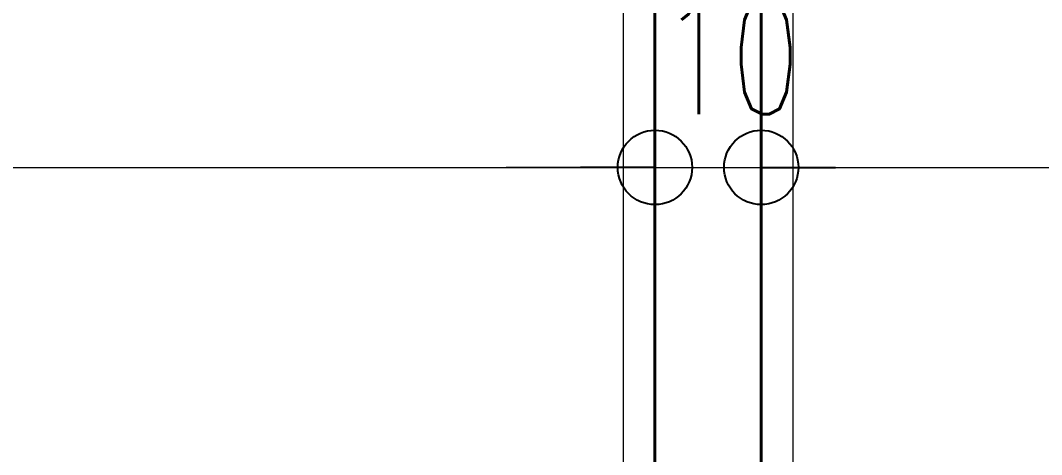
# Model space of a CAD drawing. Header units: millimetres. Extents: x 2016.56 to 2021.8, y 13721.83 to 13722.48.
# Drawn here: x 2017.24495 to 2017.26418, y 13722.24185 to 13722.25003 of the extents above; entities that cross this region are included whole.
import ezdxf

# ---------------------------------------------------------------- set-up
doc = ezdxf.new("R2010")
doc.units = ezdxf.units.MM
doc.linetypes.add('ACAD_ISO04W100', pattern=[30, 24, -3, 0, -3])
doc.layers.get('0').update_dxf_attribs({"lineweight": 20})
for name, color, linetype, lineweight in [('aks', 1, 'Continuous', 9), ('DH', 7, 'Continuous', 20), ('DUVAR', 4, 'Continuous', 40), ('SIVA', 7, 'Continuous', 20)]:
    doc.layers.add(name, color=color, linetype=linetype, lineweight=lineweight)
doc.styles.get("Standard").update_dxf_attribs({"font": 'txt.shx', "width": 0.7, "height": 11})

msp = doc.modelspace()

# ---------------------------------------------------------------- linework, layer by layer
at = {"color": 0, "lineweight": -2}
for p, q in [((2017.256898, 13722.247261), (2017.255498, 13722.247261)), ((2017.256898, 13722.247261), (2017.255498, 13722.247261)), ((2017.258898, 13722.247261), (2017.260298, 13722.247261)), ((2017.258898, 13722.247261), (2017.260298, 13722.247261))]:
    msp.add_line(p, q, dxfattribs=at)
for centre in [(2017.256898, 13722.247261), (2017.256898, 13722.247261), (2017.258898, 13722.247261), (2017.258898, 13722.247261)]:
    msp.add_circle(centre, 0.0007, dxfattribs=at)
at = {"layer": 'aks', "linetype": 'ACAD_ISO04W100', "ltscale": 2}
msp.add_line((2017.256898, 13722.406452), (2017.256898, 13721.952387), dxfattribs=at)
msp.add_line((2017.256898, 13722.406452), (2017.256898, 13721.952387), dxfattribs=at)
at = {"layer": 'DH', "lineweight": 20}
for p, q in [((2017.256898, 13722.24361), (2017.256898, 13722.249261)), ((2017.256898, 13722.24361), (2017.256898, 13722.249261)), ((2017.258898, 13722.242585), (2017.258898, 13722.249261)), ((2017.258898, 13722.242585), (2017.258898, 13722.249261))]:
    msp.add_line(p, q, dxfattribs=at)
at = {"layer": 'DH'}
for p, q in [((2017.181298, 13722.247261), (2017.255498, 13722.247261)), ((2017.255498, 13722.247261), (2017.254098, 13722.247261)), ((2017.256898, 13722.247261), (2017.258898, 13722.247261)), ((2017.260298, 13722.247261), (2017.279498, 13722.247261)), ((2017.260298, 13722.247261), (2017.261698, 13722.247261))]:
    msp.add_line(p, q, dxfattribs=at)
at = {"layer": 'DUVAR'}
for p, q in [((2017.258898, 13722.263789), (2017.258898, 13722.210789)), ((2017.258898, 13722.263789), (2017.258898, 13722.210789)), ((2017.256898, 13722.260789), (2017.256898, 13722.210789)), ((2017.256898, 13722.260789), (2017.256898, 13722.210789))]:
    msp.add_line(p, q, dxfattribs=at)
at = {"layer": 'SIVA'}
for p, q in [((2017.259498, 13722.210789), (2017.259498, 13722.263789)), ((2017.256298, 13722.260189), (2017.256298, 13722.210789))]:
    msp.add_line(p, q, dxfattribs=at)

# ---------------------------------------------------------------- texts
at = {"layer": 'DH', "width": 0.7}
msp.add_text('10', height=0.0022, dxfattribs=at).set_placement((2017.257, 13722.248261))

doc.saveas('drawing.dxf')
